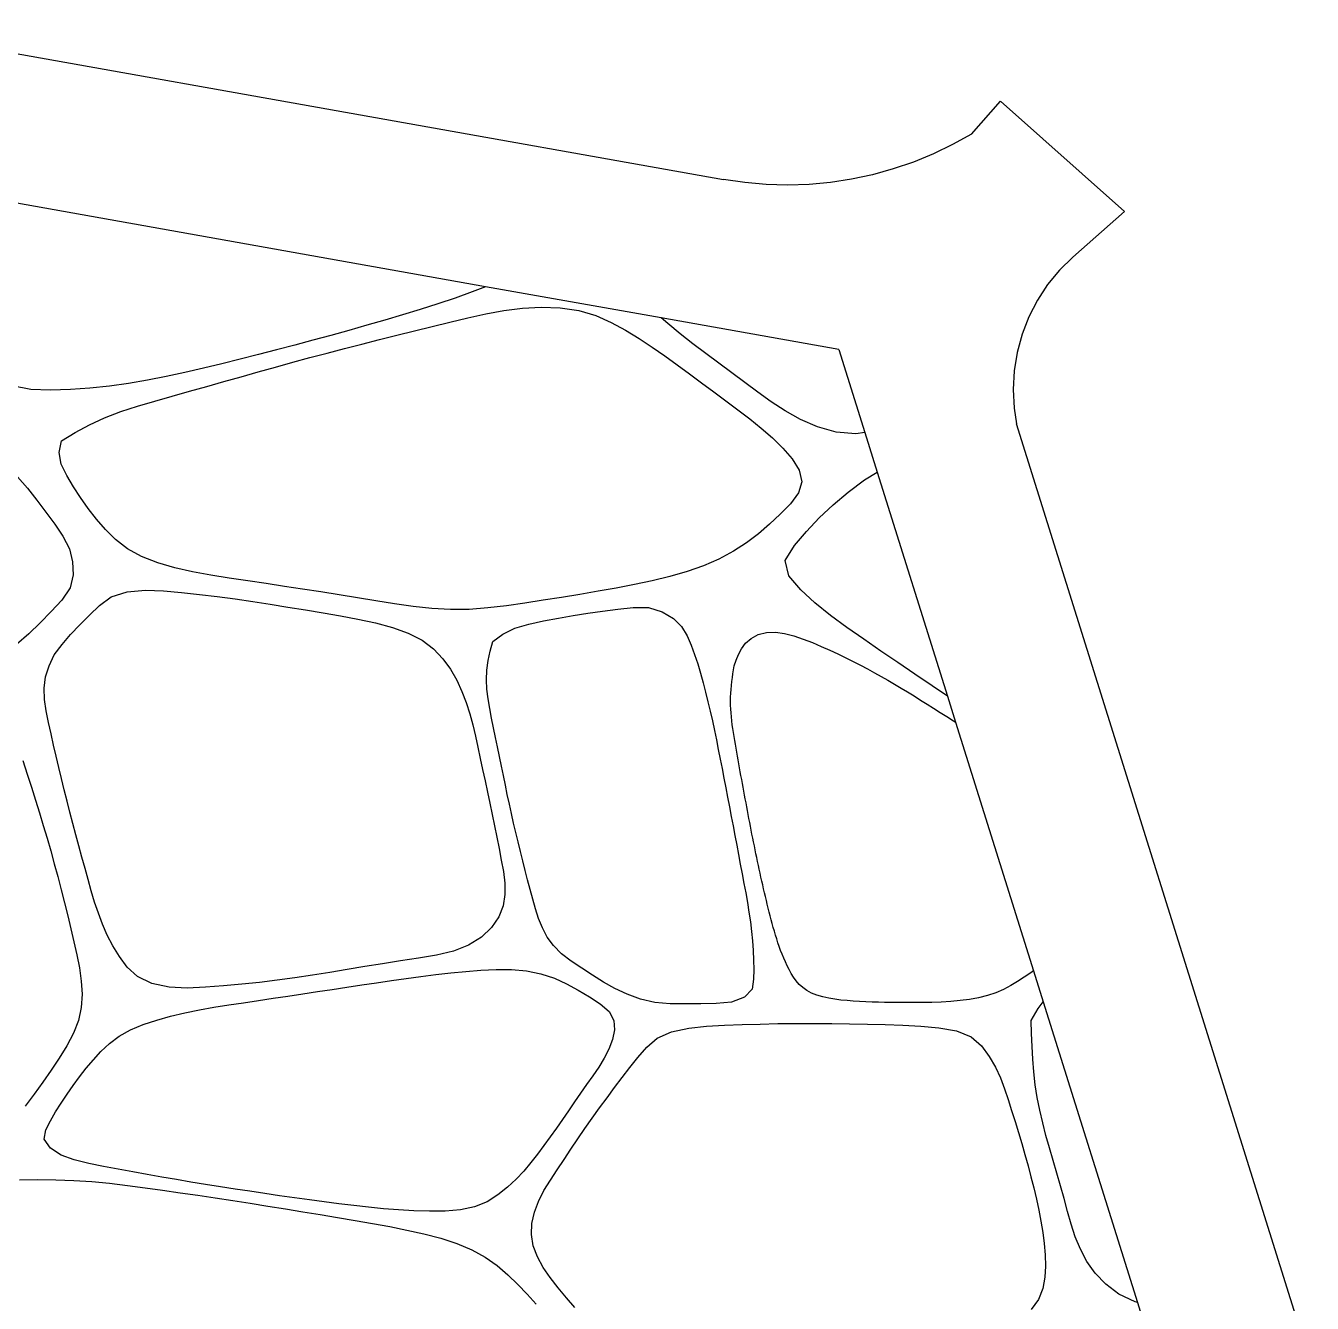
# Model space of a CAD drawing. Header units: metres. Extents: x 3231 to 3793, y -1081 to -522.
# Drawn here: x 3484 to 3746, y -830.4 to -570.2 of the extents above; entities that cross this region are included whole.
import ezdxf

# ---------------------------------------------------------------- set-up
doc = ezdxf.new("R2010")
doc.units = ezdxf.units.M

msp = doc.modelspace()

# ---------------------------------------------------------------- linework, layer by layer
at = {"layer": 'Layer0'}
for p, q in [((3450.36, -570.23), (3626.12, -601.54)), ((3676.55, -592.32), (3682.51, -585.62)), ((3682.51, -585.62), (3707.72, -608.03)), ((3672.74, -594.44), (3668.81, -596.33)), ((3676.55, -592.32), (3672.74, -594.44)), ((3668.81, -596.33), (3664.77, -597.99)), ((3660.64, -599.4), (3656.44, -600.57)), ((3664.77, -597.99), (3660.64, -599.4)), ((3630.44, -602.18), (3626.12, -601.54)), ((3634.79, -602.56), (3630.44, -602.18)), ((3647.86, -602.14), (3643.51, -602.54)), ((3652.17, -601.48), (3647.86, -602.14)), ((3656.44, -600.57), (3652.17, -601.48)), ((3639.15, -602.68), (3634.79, -602.56)), ((3643.51, -602.54), (3639.15, -602.68)), ((3577.63, -623.38), (3482.2, -606.38)), ((3707.72, -608.03), (3697.21, -617.35)), ((3697.21, -617.35), (3694.5, -620.02)), ((3694.5, -620.02), (3692.08, -622.96)), ((3692.08, -622.96), (3689.99, -626.14)), ((3571.48, -625.7), (3567.95, -626.89)), ((3574.95, -624.44), (3571.48, -625.7)), ((3577.63, -623.38), (3574.95, -624.44)), ((3613.37, -629.74), (3577.63, -623.38)), ((3564.37, -628.03), (3560.77, -629.12)), ((3567.95, -626.89), (3564.37, -628.03)), ((3577.68, -628.92), (3581.37, -628.23)), ((3581.37, -628.23), (3585.14, -627.74)), ((3585.14, -627.74), (3588.98, -627.54)), ((3588.98, -627.54), (3592.87, -627.67)), ((3592.87, -627.67), (3596.64, -628.22)), ((3596.64, -628.22), (3600.12, -629.23)), ((3689.99, -626.14), (3688.24, -629.52)), ((3557.14, -630.19), (3553.5, -631.24)), ((3560.77, -629.12), (3557.14, -630.19)), ((3566.79, -631.48), (3570.4, -630.61)), ((3570.4, -630.61), (3574.02, -629.73)), ((3574.02, -629.73), (3577.68, -628.92)), ((3600.12, -629.23), (3603.24, -630.64)), ((3603.24, -630.64), (3606.14, -632.25)), ((3649.56, -636.19), (3613.37, -629.74)), ((3614.74, -630.9), (3613.37, -629.74)), ((3617.27, -632.95), (3614.74, -630.9)), ((3688.24, -629.52), (3686.86, -633.07)), ((3546.18, -633.29), (3542.5, -634.29)), ((3549.84, -632.28), (3546.18, -633.29)), ((3553.5, -631.24), (3549.84, -632.28)), ((3556.04, -634.15), (3559.61, -633.25)), ((3559.61, -633.25), (3563.2, -632.37)), ((3563.2, -632.37), (3566.79, -631.48)), ((3606.14, -632.25), (3608.9, -633.93)), ((3619.85, -634.98), (3617.27, -632.95)), ((3686.86, -633.07), (3685.86, -636.74)), ((3535.11, -636.24), (3531.4, -637.2)), ((3538.81, -635.27), (3535.11, -636.24)), ((3542.5, -634.29), (3538.81, -635.27)), ((3545.41, -636.89), (3548.94, -635.96)), ((3548.94, -635.96), (3552.49, -635.05)), ((3552.49, -635.05), (3556.04, -634.15)), ((3608.9, -633.93), (3611.56, -635.67)), ((3611.56, -635.67), (3614.14, -637.45)), ((3622.47, -636.98), (3619.85, -634.98)), ((3649.56, -636.19), (3654.85, -653.07)), ((3523.96, -639.07), (3520.22, -639.97)), ((3527.69, -638.14), (3523.96, -639.07)), ((3531.4, -637.2), (3527.69, -638.14)), ((3534.87, -639.74), (3538.38, -638.77)), ((3538.38, -638.77), (3541.89, -637.82)), ((3541.89, -637.82), (3545.41, -636.89)), ((3614.14, -637.45), (3616.67, -639.27)), ((3625.11, -638.97), (3622.47, -636.98)), ((3627.77, -640.94), (3625.11, -638.97)), ((3685.86, -636.74), (3685.25, -640.5)), ((3512.66, -641.66), (3508.84, -642.43)), ((3516.45, -640.83), (3512.66, -641.66)), ((3520.22, -639.97), (3516.45, -640.83)), ((3527.88, -641.7), (3531.38, -640.71)), ((3531.38, -640.71), (3534.87, -639.74)), ((3616.67, -639.27), (3619.16, -641.11)), ((3619.16, -641.11), (3621.63, -642.96)), ((3630.44, -642.9), (3627.77, -640.94)), ((3685.25, -640.5), (3685.04, -644.3)), ((3485.1, -644.34), (3481.3, -643.59)), ((3497.11, -644.07), (3493.12, -644.33)), ((3501.07, -643.66), (3497.11, -644.07)), ((3504.98, -643.11), (3501.07, -643.66)), ((3508.84, -642.43), (3504.98, -643.11)), ((3517.36, -644.68), (3520.88, -643.69)), ((3520.88, -643.69), (3524.38, -642.69)), ((3524.38, -642.69), (3527.88, -641.7)), ((3621.63, -642.96), (3624.1, -644.8)), ((3633.11, -644.86), (3630.44, -642.9)), ((3685.04, -644.3), (3685.23, -648.1)), ((3489.11, -644.46), (3485.1, -644.34)), ((3493.12, -644.33), (3489.11, -644.46)), ((3506.79, -647.71), (3510.3, -646.68)), ((3510.3, -646.68), (3513.84, -645.68)), ((3513.84, -645.68), (3517.36, -644.68)), ((3624.1, -644.8), (3626.57, -646.62)), ((3626.57, -646.62), (3629.03, -648.44)), ((3635.81, -646.79), (3633.11, -644.86)), ((3638.65, -648.66), (3635.81, -646.79)), ((3500.1, -650.06), (3503.37, -648.82)), ((3503.37, -648.82), (3506.79, -647.71)), ((3629.03, -648.44), (3631.45, -650.28)), ((3641.75, -650.39), (3638.65, -648.66)), ((3685.23, -648.1), (3685.74, -651.32)), ((3494.13, -653.06), (3497.02, -651.48)), ((3497.02, -651.48), (3500.1, -650.06)), ((3631.45, -650.28), (3633.79, -652.17)), ((3645.22, -651.93), (3641.75, -650.39)), ((3649.01, -653.03), (3645.22, -651.93)), ((3745.95, -843.51), (3685.74, -651.32)), ((3490.82, -657.13), (3491.35, -654.74)), ((3491.35, -654.74), (3494.13, -653.06)), ((3633.79, -652.17), (3636.04, -654.14)), ((3636.04, -654.14), (3638.16, -656.23)), ((3653.01, -653.32), (3649.01, -653.03)), ((3654.85, -653.07), (3653.01, -653.32)), ((3654.85, -653.07), (3657.37, -661.13)), ((3491.27, -659.51), (3490.82, -657.13)), ((3638.16, -656.23), (3640.08, -658.44)), ((3492.43, -661.84), (3491.27, -659.51)), ((3640.08, -658.44), (3641.5, -660.75)), ((3482.37, -662.07), (3484.41, -664.43)), ((3493.77, -664.1), (3492.43, -661.84)), ((3641.5, -660.75), (3642.03, -663.08)), ((3654.8, -662.73), (3657.37, -661.13)), ((3657.37, -661.13), (3671.66, -706.74)), ((3484.41, -664.43), (3486.31, -666.84)), ((3495.22, -666.32), (3493.77, -664.1)), ((3642.03, -663.08), (3641.35, -665.37)), ((3648.4, -667.79), (3651.49, -665.2)), ((3651.49, -665.2), (3654.8, -662.73)), ((3486.31, -666.84), (3488.15, -669.26)), ((3496.76, -668.52), (3495.22, -666.32)), ((3639.73, -667.59), (3637.64, -669.72)), ((3641.35, -665.37), (3639.73, -667.59)), ((3645.55, -670.47), (3648.4, -667.79)), ((3488.15, -669.26), (3489.93, -671.7)), ((3498.43, -670.69), (3496.76, -668.52)), ((3637.64, -669.72), (3635.47, -671.76)), ((3642.96, -673.25), (3645.55, -670.47)), ((3489.93, -671.7), (3491.61, -674.17)), ((3500.26, -672.82), (3498.43, -670.69)), ((3502.32, -674.87), (3500.26, -672.82)), ((3635.47, -671.76), (3633.23, -673.7)), ((3491.61, -674.17), (3492.97, -676.72)), ((3504.73, -676.75), (3502.32, -674.87)), ((3630.79, -675.54), (3628.1, -677.26)), ((3633.23, -673.7), (3630.79, -675.54)), ((3640.53, -676.1), (3642.96, -673.25)), ((3492.97, -676.72), (3493.57, -679.37)), ((3507.63, -678.32), (3504.73, -676.75)), ((3510.93, -679.58), (3507.63, -678.32)), ((3628.1, -677.26), (3625.17, -678.83)), ((3638.67, -679.1), (3640.53, -676.1)), ((3493.57, -679.37), (3493.66, -682.07)), ((3514.41, -680.6), (3510.93, -679.58)), ((3518.02, -681.43), (3514.41, -680.6)), ((3622.01, -680.21), (3618.66, -681.4)), ((3625.17, -678.83), (3622.01, -680.21)), ((3639.38, -682.25), (3638.67, -679.1)), ((3493.66, -682.07), (3493.07, -684.71)), ((3521.72, -682.12), (3518.02, -681.43)), ((3525.46, -682.72), (3521.72, -682.12)), ((3529.22, -683.27), (3525.46, -682.72)), ((3532.96, -683.83), (3529.22, -683.27)), ((3611.59, -683.28), (3607.94, -684.04)), ((3615.18, -682.42), (3611.59, -683.28)), ((3618.66, -681.4), (3615.18, -682.42)), ((3641.83, -685.11), (3639.38, -682.25)), ((3493.07, -684.71), (3491.36, -687.18)), ((3501.41, -686.5), (3504.69, -685.49)), ((3504.69, -685.49), (3508.42, -685.18)), ((3508.42, -685.18), (3512.11, -685.3)), ((3512.11, -685.3), (3515.77, -685.63)), ((3515.77, -685.63), (3519.41, -686.03)), ((3519.41, -686.03), (3523.03, -686.47)), ((3536.69, -684.39), (3532.96, -683.83)), ((3540.41, -684.96), (3536.69, -684.39)), ((3544.13, -685.54), (3540.41, -684.96)), ((3547.85, -686.13), (3544.13, -685.54)), ((3551.58, -686.72), (3547.85, -686.13)), ((3596.85, -686.02), (3593.14, -686.64)), ((3600.55, -685.39), (3596.85, -686.02)), ((3604.24, -684.73), (3600.55, -685.39)), ((3607.94, -684.04), (3604.24, -684.73)), ((3644.67, -687.78), (3641.83, -685.11)), ((3491.36, -687.18), (3489.24, -689.52)), ((3497.05, -690.28), (3499.06, -688.28)), ((3499.06, -688.28), (3501.41, -686.5)), ((3523.03, -686.47), (3526.64, -686.96)), ((3526.64, -686.96), (3530.24, -687.48)), ((3530.24, -687.48), (3533.83, -688.03)), ((3533.83, -688.03), (3537.41, -688.6)), ((3537.41, -688.6), (3540.99, -689.18)), ((3555.33, -687.33), (3551.58, -686.72)), ((3559.1, -687.93), (3555.33, -687.33)), ((3562.88, -688.47), (3559.1, -687.93)), ((3566.68, -688.88), (3562.88, -688.47)), ((3578.1, -688.8), (3574.29, -689.08)), ((3581.89, -688.35), (3578.1, -688.8)), ((3585.67, -687.81), (3581.89, -688.35)), ((3589.41, -687.23), (3585.67, -687.81)), ((3593.14, -686.64), (3589.41, -687.23)), ((3604.55, -689.01), (3607.69, -688.68)), ((3607.69, -688.68), (3610.8, -688.73)), ((3610.8, -688.73), (3613.59, -689.61)), ((3647.84, -690.32), (3644.67, -687.78)), ((3489.24, -689.52), (3486.98, -691.8)), ((3495.06, -692.23), (3497.05, -690.28)), ((3540.99, -689.18), (3544.56, -689.79)), ((3544.56, -689.79), (3548.1, -690.42)), ((3548.1, -690.42), (3551.66, -691.09)), ((3551.66, -691.09), (3555.24, -691.85)), ((3570.48, -689.1), (3566.68, -688.88)), ((3574.29, -689.08), (3570.48, -689.1)), ((3586.45, -692.08), (3589.46, -691.44)), ((3589.46, -691.44), (3592.47, -690.87)), ((3592.47, -690.87), (3595.47, -690.35)), ((3595.47, -690.35), (3598.47, -689.87)), ((3598.47, -689.87), (3601.48, -689.42)), ((3601.48, -689.42), (3604.55, -689.01)), ((3613.59, -689.61), (3615.89, -690.96)), ((3615.89, -690.96), (3617.55, -692.6)), ((3651.21, -692.76), (3647.84, -690.32)), ((3484.64, -694.06), (3482.13, -696.25)), ((3486.98, -691.8), (3484.64, -694.06)), ((3493.18, -694.2), (3495.06, -692.23)), ((3555.24, -691.85), (3558.71, -692.76)), ((3558.71, -692.76), (3561.92, -693.9)), ((3561.92, -693.9), (3564.72, -695.34)), ((3581.17, -694.11), (3583.59, -692.91)), ((3583.59, -692.91), (3586.45, -692.08)), ((3617.55, -692.6), (3618.66, -694.45)), ((3633.18, -694.2), (3634.86, -693.77)), ((3634.86, -693.77), (3636.65, -693.72)), ((3636.65, -693.72), (3638.51, -693.97)), ((3638.51, -693.97), (3640.41, -694.46)), ((3654.64, -695.17), (3651.21, -692.76)), ((3489.84, -698.33), (3491.46, -696.25)), ((3491.46, -696.25), (3493.18, -694.2)), ((3564.72, -695.34), (3567.04, -697.11)), ((3578.62, -697.56), (3579.15, -695.62)), ((3579.15, -695.62), (3581.17, -694.11)), ((3618.66, -694.45), (3619.5, -696.35)), ((3619.5, -696.35), (3620.21, -698.26)), ((3629.77, -697.09), (3630.57, -695.99)), ((3630.57, -695.99), (3631.7, -695)), ((3631.7, -695), (3633.18, -694.2)), ((3640.41, -694.46), (3642.31, -695.12)), ((3642.31, -695.12), (3644.18, -695.86)), ((3644.18, -695.86), (3645.99, -696.63)), ((3645.99, -696.63), (3647.71, -697.4)), ((3658.1, -697.56), (3654.64, -695.17)), ((3488.84, -700.58), (3489.84, -698.33)), ((3567.04, -697.11), (3568.94, -699.12)), ((3568.94, -699.12), (3570.49, -701.29)), ((3578.17, -699.5), (3578.62, -697.56)), ((3620.21, -698.26), (3620.83, -700.17)), ((3628.67, -699.41), (3629.16, -698.24)), ((3629.16, -698.24), (3629.77, -697.09)), ((3647.71, -697.4), (3649.37, -698.16)), ((3649.37, -698.16), (3650.96, -698.92)), ((3650.96, -698.92), (3652.5, -699.68)), ((3661.57, -699.93), (3658.1, -697.56)), ((3488.08, -702.84), (3488.84, -700.58)), ((3570.49, -701.29), (3571.77, -703.53)), ((3577.81, -703.4), (3577.88, -701.45)), ((3577.88, -701.45), (3578.17, -699.5)), ((3620.83, -700.17), (3621.4, -702.09)), ((3628, -702.18), (3628.12, -701.38)), ((3628.12, -701.38), (3628.24, -700.58)), ((3628.24, -700.58), (3628.67, -699.41)), ((3652.5, -699.68), (3653.99, -700.44)), ((3653.99, -700.44), (3655.43, -701.21)), ((3655.43, -701.21), (3656.84, -701.97)), ((3665.06, -702.3), (3661.57, -699.93)), ((3487.76, -705.13), (3488.08, -702.84)), ((3571.77, -703.53), (3572.83, -705.78)), ((3577.91, -705.35), (3577.81, -703.4)), ((3621.4, -702.09), (3621.94, -704.02)), ((3621.94, -704.02), (3622.45, -705.96)), ((3627.7, -704.57), (3627.79, -703.78)), ((3627.79, -703.78), (3627.89, -702.98)), ((3627.89, -702.98), (3628, -702.18)), ((3656.84, -701.97), (3658.21, -702.75)), ((3658.21, -702.75), (3659.57, -703.52)), ((3659.57, -703.52), (3660.9, -704.31)), ((3660.9, -704.31), (3662.23, -705.1)), ((3668.56, -704.66), (3665.06, -702.3)), ((3487.85, -707.44), (3487.76, -705.13)), ((3572.83, -705.78), (3573.71, -708.05)), ((3578.16, -707.31), (3577.91, -705.35)), ((3622.45, -705.96), (3622.93, -707.89)), ((3627.53, -707.77), (3627.54, -706.97)), ((3627.54, -706.97), (3627.57, -706.17)), ((3627.57, -706.17), (3627.63, -705.37)), ((3627.63, -705.37), (3627.7, -704.57)), ((3662.23, -705.1), (3663.55, -705.9)), ((3663.55, -705.9), (3664.88, -706.71)), ((3664.88, -706.71), (3666.21, -707.54)), ((3671.66, -706.74), (3668.56, -704.66)), ((3671.66, -706.74), (3673.33, -712.06)), ((3488.21, -709.77), (3487.85, -707.44)), ((3488.69, -712.09), (3488.21, -709.77)), ((3573.71, -708.05), (3574.44, -710.32)), ((3578.5, -709.27), (3578.16, -707.31)), ((3578.89, -711.23), (3578.5, -709.27)), ((3622.93, -707.89), (3623.38, -709.83)), ((3627.54, -708.57), (3627.53, -707.77)), ((3627.58, -709.37), (3627.54, -708.57)), ((3627.63, -710.17), (3627.58, -709.37)), ((3666.21, -707.54), (3667.54, -708.37)), ((3667.54, -708.37), (3668.87, -709.21)), ((3668.87, -709.21), (3670.21, -710.05)), ((3489.19, -714.4), (3488.69, -712.09)), ((3574.44, -710.32), (3575.05, -712.6)), ((3579.29, -713.18), (3578.89, -711.23)), ((3623.38, -709.83), (3623.82, -711.78)), ((3623.82, -711.78), (3624.23, -713.72)), ((3627.7, -710.97), (3627.63, -710.17)), ((3627.79, -711.77), (3627.7, -710.97)), ((3627.88, -712.56), (3627.79, -711.77)), ((3670.21, -710.05), (3671.55, -710.91)), ((3671.55, -710.91), (3672.89, -711.77)), ((3672.89, -711.77), (3673.33, -712.06)), ((3673.33, -712.06), (3689.2, -762.7)), ((3489.7, -716.7), (3489.19, -714.4)), ((3575.05, -712.6), (3575.59, -714.87)), ((3575.59, -714.87), (3576.09, -717.16)), ((3579.7, -715.14), (3579.29, -713.18)), ((3624.23, -713.72), (3624.64, -715.67)), ((3627.99, -713.36), (3627.88, -712.56)), ((3628.11, -714.16), (3627.99, -713.36)), ((3628.24, -714.96), (3628.11, -714.16)), ((3628.38, -715.76), (3628.24, -714.96)), ((3490.22, -718.99), (3489.7, -716.7)), ((3576.09, -717.16), (3576.57, -719.43)), ((3580.09, -717.09), (3579.7, -715.14)), ((3580.49, -719.04), (3580.09, -717.09)), ((3624.64, -715.67), (3625.03, -717.62)), ((3625.03, -717.62), (3625.42, -719.56)), ((3628.51, -716.56), (3628.38, -715.76)), ((3628.65, -717.35), (3628.51, -716.56)), ((3628.79, -718.15), (3628.65, -717.35)), ((3483.43, -719.87), (3484.33, -722.62)), ((3490.76, -721.27), (3490.22, -718.99)), ((3576.57, -719.43), (3577.06, -721.71)), ((3580.88, -720.98), (3580.49, -719.04)), ((3625.42, -719.56), (3625.8, -721.51)), ((3628.94, -718.95), (3628.79, -718.15)), ((3629.08, -719.74), (3628.94, -718.95)), ((3629.22, -720.54), (3629.08, -719.74)), ((3484.33, -722.62), (3485.19, -725.3)), ((3491.3, -723.55), (3490.76, -721.27)), ((3577.06, -721.71), (3577.55, -723.99)), ((3581.28, -722.93), (3580.88, -720.98)), ((3625.8, -721.51), (3626.18, -723.45)), ((3629.36, -721.33), (3629.22, -720.54)), ((3629.5, -722.13), (3629.36, -721.33)), ((3629.65, -722.92), (3629.5, -722.13)), ((3485.19, -725.3), (3486.03, -727.93)), ((3491.86, -725.83), (3491.3, -723.55)), ((3577.55, -723.99), (3578.03, -726.27)), ((3581.68, -724.87), (3581.28, -722.93)), ((3582.08, -726.8), (3581.68, -724.87)), ((3626.18, -723.45), (3626.56, -725.39)), ((3626.56, -725.39), (3626.93, -727.34)), ((3629.79, -723.72), (3629.65, -722.92)), ((3629.93, -724.51), (3629.79, -723.72)), ((3630.08, -725.31), (3629.93, -724.51)), ((3630.23, -726.1), (3630.08, -725.31)), ((3486.03, -727.93), (3486.84, -730.53)), ((3492.44, -728.12), (3491.86, -725.83)), ((3493.02, -730.4), (3492.44, -728.12)), ((3578.03, -726.27), (3578.52, -728.56)), ((3582.5, -728.74), (3582.08, -726.8)), ((3626.93, -727.34), (3627.31, -729.28)), ((3630.37, -726.9), (3630.23, -726.1)), ((3630.52, -727.69), (3630.37, -726.9)), ((3630.67, -728.48), (3630.52, -727.69)), ((3486.84, -730.53), (3487.62, -733.11)), ((3493.62, -732.68), (3493.02, -730.4)), ((3578.52, -728.56), (3579, -730.85)), ((3582.92, -730.67), (3582.5, -728.74)), ((3583.35, -732.59), (3582.92, -730.67)), ((3627.31, -729.28), (3627.67, -731.23)), ((3630.82, -729.28), (3630.67, -728.48)), ((3630.97, -730.07), (3630.82, -729.28)), ((3631.12, -730.87), (3630.97, -730.07)), ((3487.62, -733.11), (3488.38, -735.69)), ((3494.23, -734.96), (3493.62, -732.68)), ((3579, -730.85), (3579.47, -733.15)), ((3579.47, -733.15), (3579.94, -735.46)), ((3583.8, -734.52), (3583.35, -732.59)), ((3627.67, -731.23), (3628.04, -733.17)), ((3628.04, -733.17), (3628.41, -735.12)), ((3631.27, -731.66), (3631.12, -730.87)), ((3631.42, -732.46), (3631.27, -731.66)), ((3631.58, -733.25), (3631.42, -732.46)), ((3631.73, -734.05), (3631.58, -733.25)), ((3488.38, -735.69), (3489.12, -738.28)), ((3494.85, -737.25), (3494.23, -734.96)), ((3579.94, -735.46), (3580.4, -737.78)), ((3584.26, -736.44), (3583.8, -734.52)), ((3628.41, -735.12), (3628.78, -737.07)), ((3631.89, -734.84), (3631.73, -734.05)), ((3632.05, -735.64), (3631.89, -734.84)), ((3632.2, -736.44), (3632.05, -735.64)), ((3489.12, -738.28), (3489.85, -740.89)), ((3495.47, -739.53), (3494.85, -737.25)), ((3580.4, -737.78), (3580.86, -740.12)), ((3584.73, -738.37), (3584.26, -736.44)), ((3585.21, -740.3), (3584.73, -738.37)), ((3628.78, -737.07), (3629.14, -739.01)), ((3632.37, -737.23), (3632.2, -736.44)), ((3632.53, -738.03), (3632.37, -737.23)), ((3632.69, -738.83), (3632.53, -738.03)), ((3489.85, -740.89), (3490.55, -743.51)), ((3496.11, -741.82), (3495.47, -739.53)), ((3580.86, -740.12), (3581.27, -742.47)), ((3585.71, -742.23), (3585.21, -740.3)), ((3629.14, -739.01), (3629.51, -740.96)), ((3629.51, -740.96), (3629.88, -742.92)), ((3632.86, -739.62), (3632.69, -738.83)), ((3633.02, -740.42), (3632.86, -739.62)), ((3633.19, -741.22), (3633.02, -740.42)), ((3633.36, -742.01), (3633.19, -741.22)), ((3490.55, -743.51), (3491.24, -746.16)), ((3496.75, -744.11), (3496.11, -741.82)), ((3581.27, -742.47), (3581.55, -744.82)), ((3586.22, -744.18), (3585.71, -742.23)), ((3629.88, -742.92), (3630.24, -744.87)), ((3633.53, -742.81), (3633.36, -742.01)), ((3633.71, -743.6), (3633.53, -742.81)), ((3633.89, -744.4), (3633.71, -743.6)), ((3491.24, -746.16), (3491.92, -748.81)), ((3497.39, -746.39), (3496.75, -744.11)), ((3498.07, -748.68), (3497.39, -746.39)), ((3581.55, -744.82), (3581.57, -747.15)), ((3586.74, -746.12), (3586.22, -744.18)), ((3587.29, -748.08), (3586.74, -746.12)), ((3630.24, -744.87), (3630.61, -746.83)), ((3634.07, -745.19), (3633.89, -744.4)), ((3634.25, -745.98), (3634.07, -745.19)), ((3634.43, -746.77), (3634.25, -745.98)), ((3491.92, -748.81), (3492.58, -751.47)), ((3498.82, -750.95), (3498.07, -748.68)), ((3581.57, -747.15), (3581.2, -749.45)), ((3587.84, -750.05), (3587.29, -748.08)), ((3630.61, -746.83), (3630.95, -748.78)), ((3630.95, -748.78), (3631.27, -750.74)), ((3634.62, -747.57), (3634.43, -746.77)), ((3634.81, -748.36), (3634.62, -747.57)), ((3635, -749.14), (3634.81, -748.36)), ((3492.58, -751.47), (3493.22, -754.13)), ((3499.66, -753.2), (3498.82, -750.95)), ((3581.2, -749.45), (3580.33, -751.7)), ((3588.46, -752.01), (3587.84, -750.05)), ((3631.27, -750.74), (3631.56, -752.69)), ((3635.2, -749.93), (3635, -749.14)), ((3635.4, -750.72), (3635.2, -749.93)), ((3635.6, -751.5), (3635.4, -750.72)), ((3635.81, -752.28), (3635.6, -751.5)), ((3493.22, -754.13), (3493.86, -756.79)), ((3500.64, -755.42), (3499.66, -753.2)), ((3578.86, -753.87), (3576.79, -755.84)), ((3580.33, -751.7), (3578.86, -753.87)), ((3589.21, -753.94), (3588.46, -752.01)), ((3590.18, -755.8), (3589.21, -753.94)), ((3631.56, -752.69), (3631.81, -754.65)), ((3636.02, -753.07), (3635.81, -752.28)), ((3636.23, -753.85), (3636.02, -753.07)), ((3636.45, -754.62), (3636.23, -753.85)), ((3493.86, -756.79), (3494.46, -759.45)), ((3501.77, -757.62), (3500.64, -755.42)), ((3576.79, -755.84), (3574.18, -757.46)), ((3591.46, -757.56), (3590.18, -755.8)), ((3631.81, -754.65), (3632.01, -756.6)), ((3632.01, -756.6), (3632.16, -758.55)), ((3636.68, -755.4), (3636.45, -754.62)), ((3636.92, -756.18), (3636.68, -755.4)), ((3637.17, -756.96), (3636.92, -756.18)), ((3494.46, -759.45), (3494.98, -762.1)), ((3503.11, -759.79), (3501.77, -757.62)), ((3567.65, -759.5), (3564.01, -760.13)), ((3571.09, -758.65), (3567.65, -759.5)), ((3574.18, -757.46), (3571.09, -758.65)), ((3593.11, -759.2), (3591.46, -757.56)), ((3595.07, -760.72), (3593.11, -759.2)), ((3632.16, -758.55), (3632.23, -760.49)), ((3637.44, -757.74), (3637.17, -756.96)), ((3637.72, -758.52), (3637.44, -757.74)), ((3638.03, -759.29), (3637.72, -758.52)), ((3638.35, -760.08), (3638.03, -759.29)), ((3494.98, -762.1), (3495.34, -764.77)), ((3504.71, -761.91), (3503.11, -759.79)), ((3506.81, -763.82), (3504.71, -761.91)), ((3553.04, -761.83), (3549.47, -762.42)), ((3556.65, -761.24), (3553.04, -761.83)), ((3560.3, -760.68), (3556.65, -761.24)), ((3564.01, -760.13), (3560.3, -760.68)), ((3597.22, -762.17), (3595.07, -760.72)), ((3632.23, -760.49), (3632.24, -762.44)), ((3638.69, -760.86), (3638.35, -760.08)), ((3639.06, -761.64), (3638.69, -760.86)), ((3639.46, -762.43), (3639.06, -761.64)), ((3495.34, -764.77), (3495.5, -767.45)), ((3509.72, -765.25), (3506.81, -763.82)), ((3535.25, -764.59), (3531.64, -765.03)), ((3538.83, -764.1), (3535.25, -764.59)), ((3542.39, -763.57), (3538.83, -764.1)), ((3545.93, -763), (3542.39, -763.57)), ((3549.47, -762.42), (3545.93, -763)), ((3555.46, -765.1), (3558.47, -764.66)), ((3558.47, -764.66), (3561.48, -764.23)), ((3561.48, -764.23), (3564.5, -763.81)), ((3564.5, -763.81), (3567.53, -763.43)), ((3567.53, -763.43), (3570.57, -763.09)), ((3570.57, -763.09), (3573.64, -762.79)), ((3573.64, -762.79), (3576.72, -762.56)), ((3576.72, -762.56), (3579.83, -762.41)), ((3579.83, -762.41), (3582.93, -762.4)), ((3582.93, -762.4), (3585.99, -762.67)), ((3585.99, -762.67), (3588.93, -763.3)), ((3588.93, -763.3), (3591.67, -764.21)), ((3591.67, -764.21), (3594.16, -765.34)), ((3599.43, -763.58), (3597.22, -762.17)), ((3601.67, -764.97), (3599.43, -763.58)), ((3632.21, -764.41), (3631.93, -766.39)), ((3632.24, -762.44), (3632.21, -764.41)), ((3639.89, -763.22), (3639.46, -762.43)), ((3640.36, -764), (3639.89, -763.22)), ((3640.9, -764.75), (3640.36, -764)), ((3641.51, -765.46), (3640.9, -764.75)), ((3687.33, -763.97), (3685.97, -764.84)), ((3688.65, -763.08), (3687.33, -763.97)), ((3689.2, -762.7), (3688.65, -763.08)), ((3689.2, -762.7), (3691.17, -769.01)), ((3513.21, -766.03), (3509.72, -765.25)), ((3516.89, -766.19), (3513.21, -766.03)), ((3520.62, -766.02), (3516.89, -766.19)), ((3524.33, -765.75), (3520.62, -766.02)), ((3528, -765.42), (3524.33, -765.75)), ((3531.64, -765.03), (3528, -765.42)), ((3537.42, -767.82), (3540.43, -767.37)), ((3540.43, -767.37), (3543.43, -766.91)), ((3543.43, -766.91), (3546.44, -766.46)), ((3546.44, -766.46), (3549.44, -766)), ((3549.44, -766), (3552.45, -765.55)), ((3552.45, -765.55), (3555.46, -765.1)), ((3594.16, -765.34), (3596.49, -766.61)), ((3596.49, -766.61), (3598.8, -767.97)), ((3603.99, -766.28), (3601.67, -764.97)), ((3606.48, -767.46), (3603.99, -766.28)), ((3631.93, -766.39), (3630.37, -768.06)), ((3642.23, -766.11), (3641.51, -765.46)), ((3643.06, -766.7), (3642.23, -766.11)), ((3644.03, -767.2), (3643.06, -766.7)), ((3645.12, -767.62), (3644.03, -767.2)), ((3681.51, -767.14), (3679.82, -767.71)), ((3683.09, -766.46), (3681.51, -767.14)), ((3684.57, -765.68), (3683.09, -766.46)), ((3685.97, -764.84), (3684.57, -765.68)), ((3495.5, -767.45), (3495.35, -770.13)), ((3522.36, -770.11), (3525.36, -769.63)), ((3525.36, -769.63), (3528.38, -769.17)), ((3528.38, -769.17), (3531.4, -768.72)), ((3531.4, -768.72), (3534.41, -768.27)), ((3534.41, -768.27), (3537.42, -767.82)), ((3598.8, -767.97), (3601.01, -769.41)), ((3601.01, -769.41), (3602.78, -770.99)), ((3609.2, -768.46), (3606.48, -767.46)), ((3612.13, -769.14), (3609.2, -768.46)), ((3615.21, -769.41), (3612.13, -769.14)), ((3618.36, -769.42), (3615.21, -769.41)), ((3621.49, -769.38), (3618.36, -769.42)), ((3624.61, -769.33), (3621.49, -769.38)), ((3627.74, -769.08), (3624.61, -769.33)), ((3630.37, -768.06), (3627.74, -769.08)), ((3646.29, -767.96), (3645.12, -767.62)), ((3647.51, -768.24), (3646.29, -767.96)), ((3648.75, -768.46), (3647.51, -768.24)), ((3650, -768.63), (3648.75, -768.46)), ((3651.26, -768.76), (3650, -768.63)), ((3652.52, -768.86), (3651.26, -768.76)), ((3653.79, -768.93), (3652.52, -768.86)), ((3655.07, -768.99), (3653.79, -768.93)), ((3656.34, -769.04), (3655.07, -768.99)), ((3657.62, -769.08), (3656.34, -769.04)), ((3658.89, -769.1), (3657.62, -769.08)), ((3660.17, -769.12), (3658.89, -769.1)), ((3661.45, -769.14), (3660.17, -769.12)), ((3662.73, -769.15), (3661.45, -769.14)), ((3664.65, -769.16), (3662.73, -769.15)), ((3666.58, -769.15), (3664.65, -769.16)), ((3668.5, -769.11), (3666.58, -769.15)), ((3670.42, -769.04), (3668.5, -769.11)), ((3672.34, -768.92), (3670.42, -769.04)), ((3674.26, -768.75), (3672.34, -768.92)), ((3676.16, -768.49), (3674.26, -768.75)), ((3678.03, -768.15), (3676.16, -768.49)), ((3679.82, -767.71), (3678.03, -768.15)), ((3690.14, -770.37), (3691.17, -769.01)), ((3691.17, -769.01), (3710.35, -830.2)), ((3495.35, -770.13), (3494.78, -772.78)), ((3510.7, -772.7), (3513.54, -771.91)), ((3513.54, -771.91), (3516.43, -771.23)), ((3516.43, -771.23), (3519.38, -770.63)), ((3519.38, -770.63), (3522.36, -770.11)), ((3602.78, -770.99), (3603.76, -772.77)), ((3688.73, -772.83), (3690.14, -770.37)), ((3494.78, -772.78), (3493.77, -775.38)), ((3503.09, -776.01), (3505.38, -774.72)), ((3505.38, -774.72), (3507.95, -773.63)), ((3507.95, -773.63), (3510.7, -772.7)), ((3603.91, -774.71), (3603.49, -776.7)), ((3603.76, -772.77), (3603.91, -774.71)), ((3612.6, -776.41), (3615.53, -775.1)), ((3615.53, -775.1), (3619.02, -774.35)), ((3619.02, -774.35), (3622.63, -773.94)), ((3622.63, -773.94), (3626.26, -773.74)), ((3626.26, -773.74), (3629.89, -773.64)), ((3629.89, -773.64), (3633.53, -773.53)), ((3633.53, -773.53), (3637.18, -773.44)), ((3637.18, -773.44), (3640.82, -773.39)), ((3640.82, -773.39), (3644.46, -773.38)), ((3644.46, -773.38), (3648.11, -773.42)), ((3648.11, -773.42), (3651.75, -773.49)), ((3651.75, -773.49), (3655.39, -773.57)), ((3655.39, -773.57), (3659.02, -773.64)), ((3659.02, -773.64), (3662.63, -773.74)), ((3662.63, -773.74), (3666.26, -773.93)), ((3666.26, -773.93), (3669.92, -774.28)), ((3669.92, -774.28), (3673.52, -774.9)), ((3673.52, -774.9), (3676.53, -776.1)), ((3688.82, -775.45), (3688.73, -772.83)), ((3493.77, -775.38), (3492.42, -777.93)), ((3499.36, -779.11), (3501.11, -777.49)), ((3501.11, -777.49), (3503.09, -776.01)), ((3603.49, -776.7), (3602.75, -778.63)), ((3610.45, -778.26), (3612.6, -776.41)), ((3676.53, -776.1), (3678.63, -777.97)), ((3688.92, -778.06), (3688.82, -775.45)), ((3490.87, -780.44), (3489.23, -782.92)), ((3492.42, -777.93), (3490.87, -780.44)), ((3497.8, -780.81), (3499.36, -779.11)), ((3601.79, -780.48), (3600.68, -782.28)), ((3602.75, -778.63), (3601.79, -780.48)), ((3607.01, -782.36), (3608.67, -780.31)), ((3608.67, -780.31), (3610.45, -778.26)), ((3678.63, -777.97), (3680.18, -780.11)), ((3680.18, -780.11), (3681.43, -782.28)), ((3689.07, -780.68), (3688.92, -778.06)), ((3489.23, -782.92), (3487.52, -785.37)), ((3495, -784.28), (3496.35, -782.53)), ((3496.35, -782.53), (3497.8, -780.81)), ((3600.68, -782.28), (3599.47, -784.05)), ((3605.43, -784.4), (3607.01, -782.36)), ((3681.43, -782.28), (3682.45, -784.48)), ((3689.27, -783.28), (3689.07, -780.68)), ((3487.52, -785.37), (3485.74, -787.8)), ((3493.72, -786.04), (3495, -784.28)), ((3599.47, -784.05), (3598.22, -785.82)), ((3603.89, -786.46), (3605.43, -784.4)), ((3682.45, -784.48), (3683.3, -786.69)), ((3689.57, -785.88), (3689.27, -783.28)), ((3485.74, -787.8), (3483.9, -790.22)), ((3491.27, -789.6), (3492.48, -787.82)), ((3492.48, -787.82), (3493.72, -786.04)), ((3596.99, -787.59), (3595.76, -789.37)), ((3598.22, -785.82), (3596.99, -787.59)), ((3602.38, -788.52), (3603.89, -786.46)), ((3683.3, -786.69), (3684.04, -788.91)), ((3689.97, -788.47), (3689.57, -785.88)), ((3490.11, -791.4), (3491.27, -789.6)), ((3595.76, -789.37), (3594.53, -791.16)), ((3599.37, -792.68), (3600.87, -790.59)), ((3600.87, -790.59), (3602.38, -788.52)), ((3684.04, -788.91), (3684.75, -791.14)), ((3690.47, -791.05), (3689.97, -788.47)), ((3488.1, -795.06), (3489.05, -793.21)), ((3489.05, -793.21), (3490.11, -791.4)), ((3593.3, -792.94), (3592.06, -794.72)), ((3594.53, -791.16), (3593.3, -792.94)), ((3597.89, -794.77), (3599.37, -792.68)), ((3684.75, -791.14), (3685.44, -793.38)), ((3685.44, -793.38), (3686.13, -795.62)), ((3691.07, -793.62), (3690.47, -791.05)), ((3487.82, -796.97), (3488.1, -795.06)), ((3592.06, -794.72), (3590.81, -796.49)), ((3596.44, -796.87), (3597.89, -794.77)), ((3686.13, -795.62), (3686.8, -797.86)), ((3691.73, -796.19), (3691.07, -793.62)), ((3692.45, -798.75), (3691.73, -796.19)), ((3489.07, -798.8), (3487.82, -796.97)), ((3491.25, -800.22), (3489.07, -798.8)), ((3589.53, -798.26), (3588.22, -800.01)), ((3590.81, -796.49), (3589.53, -798.26)), ((3595.01, -798.98), (3596.44, -796.87)), ((3686.8, -797.86), (3687.45, -800.11)), ((3693.2, -801.32), (3692.45, -798.75)), ((3493.93, -801.2), (3491.25, -800.22)), ((3496.87, -801.9), (3493.93, -801.2)), ((3588.22, -800.01), (3586.87, -801.74)), ((3592.24, -803.21), (3593.62, -801.09)), ((3593.62, -801.09), (3595.01, -798.98)), ((3687.45, -800.11), (3688.08, -802.36)), ((3693.97, -803.9), (3693.2, -801.32)), ((3499.88, -802.5), (3496.87, -801.9)), ((3502.86, -803.08), (3499.88, -802.5)), ((3505.83, -803.63), (3502.86, -803.08)), ((3508.78, -804.17), (3505.83, -803.63)), ((3585.42, -803.45), (3583.85, -805.12)), ((3586.87, -801.74), (3585.42, -803.45)), ((3590.88, -805.32), (3592.24, -803.21)), ((3688.08, -802.36), (3688.69, -804.62)), ((3694.72, -806.48), (3693.97, -803.9)), ((3482.8, -805.21), (3486.49, -805.18)), ((3486.49, -805.18), (3490.18, -805.24)), ((3490.18, -805.24), (3493.84, -805.36)), ((3493.84, -805.36), (3497.49, -805.6)), ((3497.49, -805.6), (3501.12, -805.95)), ((3501.12, -805.95), (3504.73, -806.38)), ((3504.73, -806.38), (3508.32, -806.86)), ((3511.74, -804.69), (3508.78, -804.17)), ((3514.7, -805.19), (3511.74, -804.69)), ((3517.68, -805.69), (3514.7, -805.19)), ((3520.66, -806.18), (3517.68, -805.69)), ((3523.66, -806.66), (3520.66, -806.18)), ((3526.67, -807.12), (3523.66, -806.66)), ((3583.85, -805.12), (3582.11, -806.76)), ((3589.53, -807.44), (3590.88, -805.32)), ((3688.69, -804.62), (3689.26, -806.88)), ((3695.45, -809.07), (3694.72, -806.48)), ((3508.32, -806.86), (3511.91, -807.36)), ((3511.91, -807.36), (3515.48, -807.88)), ((3515.48, -807.88), (3519.06, -808.4)), ((3519.06, -808.4), (3522.63, -808.93)), ((3522.63, -808.93), (3526.2, -809.47)), ((3529.69, -807.58), (3526.67, -807.12)), ((3532.71, -808.03), (3529.69, -807.58)), ((3535.73, -808.47), (3532.71, -808.03)), ((3538.75, -808.89), (3535.73, -808.47)), ((3541.78, -809.31), (3538.75, -808.89)), ((3544.79, -809.71), (3541.78, -809.31)), ((3580.17, -808.33), (3577.97, -809.72)), ((3582.11, -806.76), (3580.17, -808.33)), ((3588.46, -809.63), (3589.53, -807.44)), ((3689.26, -806.88), (3689.8, -809.15)), ((3689.8, -809.15), (3690.29, -811.41)), ((3696.15, -811.67), (3695.45, -809.07)), ((3526.2, -809.47), (3529.76, -810.02)), ((3529.76, -810.02), (3533.33, -810.58)), ((3533.33, -810.58), (3536.89, -811.15)), ((3536.89, -811.15), (3540.44, -811.73)), ((3540.44, -811.73), (3543.99, -812.33)), ((3547.8, -810.11), (3544.79, -809.71)), ((3550.81, -810.48), (3547.8, -810.11)), ((3553.83, -810.83), (3550.81, -810.48)), ((3556.87, -811.14), (3553.83, -810.83)), ((3559.93, -811.38), (3556.87, -811.14)), ((3563.05, -811.56), (3559.93, -811.38)), ((3566.22, -811.65), (3563.05, -811.56)), ((3569.42, -811.62), (3566.22, -811.65)), ((3572.54, -811.36), (3569.42, -811.62)), ((3575.43, -810.76), (3572.54, -811.36)), ((3577.97, -809.72), (3575.43, -810.76)), ((3587.06, -814.11), (3587.58, -811.85)), ((3587.58, -811.85), (3588.46, -809.63)), ((3690.29, -811.41), (3690.72, -813.68)), ((3696.87, -814.27), (3696.15, -811.67)), ((3543.99, -812.33), (3547.54, -812.92)), ((3547.54, -812.92), (3551.08, -813.53)), ((3551.08, -813.53), (3554.61, -814.15)), ((3554.61, -814.15), (3558.13, -814.78)), ((3586.98, -816.4), (3587.06, -814.11)), ((3690.72, -813.68), (3691.08, -815.96)), ((3697.7, -816.85), (3696.87, -814.27)), ((3558.13, -814.78), (3561.64, -815.47)), ((3561.64, -815.47), (3565.11, -816.24)), ((3565.11, -816.24), (3568.52, -817.14)), ((3568.52, -817.14), (3571.81, -818.2)), ((3587.37, -818.68), (3586.98, -816.4)), ((3691.08, -815.96), (3691.36, -818.24)), ((3698.74, -819.38), (3697.7, -816.85)), ((3571.81, -818.2), (3574.86, -819.47)), ((3574.86, -819.47), (3577.58, -820.99)), ((3588.2, -820.91), (3587.37, -818.68)), ((3691.36, -818.24), (3691.55, -820.52)), ((3700.06, -821.85), (3698.74, -819.38)), ((3577.58, -820.99), (3580, -822.72)), ((3589.38, -823.07), (3588.2, -820.91)), ((3691.55, -820.52), (3691.62, -822.8)), ((3701.75, -824.24), (3700.06, -821.85)), ((3580, -822.72), (3582.19, -824.6)), ((3582.19, -824.6), (3584.21, -826.56)), ((3590.83, -825.16), (3589.38, -823.07)), ((3691.62, -822.8), (3691.51, -825.08)), ((3703.9, -826.52), (3701.75, -824.24)), ((3584.21, -826.56), (3586.13, -828.55)), ((3592.44, -827.22), (3590.83, -825.16)), ((3594.12, -829.25), (3592.44, -827.22)), ((3691.09, -827.36), (3690.24, -829.6)), ((3691.51, -825.08), (3691.09, -827.36)), ((3706.59, -828.54), (3703.9, -826.52)), ((3586.13, -828.55), (3587.97, -830.56)), ((3595.82, -831.27), (3594.12, -829.25)), ((3690.24, -829.6), (3688.7, -831.66)), ((3709.89, -830.08), (3706.59, -828.54)), ((3710.35, -830.2), (3709.89, -830.08)), ((3710.35, -830.2), (3712.77, -837.94))]:
    msp.add_line(p, q, dxfattribs=at)

doc.saveas('drawing.dxf')
